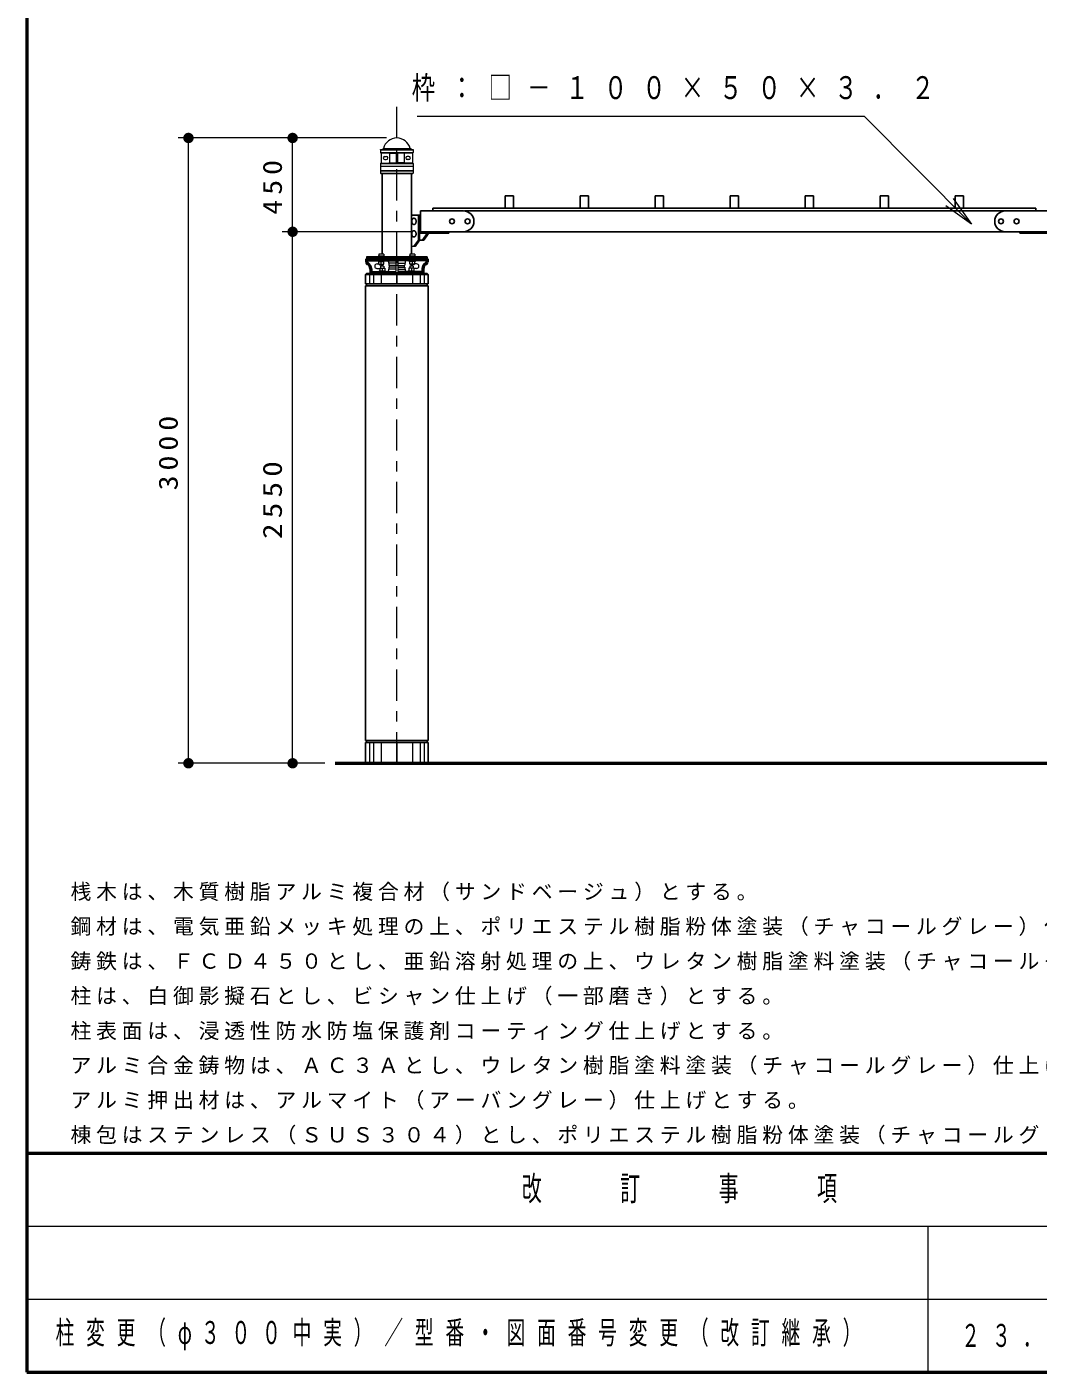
# Model space of a CAD drawing. Units: millimetres on the paper, scale 1:50. Extents: x -365 to 10, y -38 to 257.
# Drawn here: x -365 to -267.9, y 0 to 129.1 of the extents above; entities that cross this region are included whole.
import ezdxf

# ---------------------------------------------------------------- set-up
doc = ezdxf.new("R2010")
doc.units = ezdxf.units.MM
doc.linetypes.add('USER2', pattern=[6, 3, -1, 1, -1])
doc.layers.add('LY_1', color=7, linetype='Continuous', lineweight=25)
doc.layers.add('LY_2', color=7, linetype='Continuous', lineweight=13)
doc.styles.add('ＭＳ ゴシック', font='')
doc.styles.get('ＭＳ ゴシック').set_extended_font_data('MS Gothic')

# ---------------------------------------------------------------- blocks, each defined once
blk = doc.blocks.new('filled_dot')
at = {"color": 0, "linetype": 'Continuous', "lineweight": -2, "const_width": 1.25}
blk.add_lwpolyline([(-0.625, 0, 1), (0.625, 0, 1)], format="xyb", close=True, dxfattribs=at)

msp = doc.modelspace()

# ---------------------------------------------------------------- linework, layer by layer
at = {"layer": 'LY_1', "linetype": 'USER2', "lineweight": 13}
msp.add_line((-329.491, 58.42), (-329.491, 121.644), dxfattribs=at)
at = {"layer": 'LY_1', "lineweight": 13}
for p, q in [((-330.491, 118.42), (-350.491, 118.42)), ((-349.491, 58.42), (-349.491, 118.42)), ((-339.491, 109.42), (-339.491, 118.42)), ((-331.071, 117.282), (-331.051, 117.302)), ((-331.071, 117.282), (-331.071, 117.022)), ((-331.071, 117.282), (-327.911, 117.282)), ((-331.071, 117.022), (-327.911, 117.022)), ((-331.071, 117.022), (-331.051, 117.002)), ((-331.051, 117.302), (-327.931, 117.302)), ((-331.051, 117.002), (-330.229, 116.966)), ((-331.051, 117.002), (-327.931, 117.002)), ((-330.991, 116.997), (-330.991, 116.006)), ((-330.889, 117.302), (-330.771, 117.42)), ((-330.771, 117.42), (-328.211, 117.42)), ((-330.641, 116.652), (-330.501, 116.652)), ((-330.641, 116.352), (-330.501, 116.352)), ((-330.191, 116.964), (-329.561, 116.964)), ((-330.191, 116.926), (-330.191, 116.076)), ((-329.561, 116.962), (-329.561, 116.042)), ((-328.791, 116.964), (-329.421, 116.964)), ((-329.421, 116.962), (-329.421, 116.042)), ((-328.791, 116.926), (-328.791, 116.076)), ((-327.931, 117.002), (-328.753, 116.966)), ((-328.341, 116.652), (-328.481, 116.652)), ((-328.341, 116.352), (-328.481, 116.352)), ((-328.093, 117.302), (-328.211, 117.42)), ((-327.991, 116.997), (-327.991, 116.006)), ((-327.931, 117.302), (-327.911, 117.282)), ((-327.931, 117.002), (-327.911, 117.022)), ((-327.911, 117.282), (-327.911, 117.022)), ((-331.031, 116.002), (-331.071, 115.962)), ((-331.071, 115.962), (-327.911, 115.962)), ((-331.071, 115.962), (-331.071, 115.722)), ((-331.071, 115.722), (-327.911, 115.722)), ((-331.071, 115.722), (-331.051, 115.702)), ((-331.051, 115.302), (-331.071, 115.282)), ((-331.071, 115.282), (-327.911, 115.282)), ((-331.071, 115.282), (-331.071, 115.042)), ((-331.071, 115.042), (-327.911, 115.042)), ((-331.071, 115.042), (-331.031, 115.002)), ((-331.051, 115.702), (-327.931, 115.702)), ((-331.051, 115.702), (-331.051, 115.302)), ((-331.051, 115.302), (-327.931, 115.302)), ((-331.031, 116.002), (-330.229, 116.037)), ((-331.031, 116.002), (-327.951, 116.002)), ((-331.031, 115.002), (-327.951, 115.002)), ((-330.191, 116.038), (-329.561, 116.038)), ((-328.791, 116.038), (-329.421, 116.038)), ((-327.951, 116.002), (-328.753, 116.037)), ((-327.951, 116.002), (-327.911, 115.962)), ((-327.911, 115.042), (-327.951, 115.002)), ((-327.911, 115.722), (-327.931, 115.702)), ((-327.931, 115.702), (-327.931, 115.302)), ((-327.931, 115.302), (-327.911, 115.282)), ((-327.911, 115.962), (-327.911, 115.722)), ((-327.911, 115.282), (-327.911, 115.042)), ((-276.086, 112.623), (-274.325, 110.143)), ((-274.325, 110.143), (-276.796, 111.918)), ((-274.325, 110.143), (-276.441, 112.27)), ((-328.011, 109.42), (-340.491, 109.42)), ((-339.491, 58.42), (-339.491, 109.42)), ((-331.231, 107.264), (-331.231, 107.064)), ((-330.751, 107.264), (-331.231, 107.264)), ((-330.751, 107.264), (-330.751, 107.064)), ((-327.751, 107.264), (-328.231, 107.264)), ((-328.231, 107.264), (-328.231, 107.064)), ((-327.751, 107.264), (-327.751, 107.064)), ((-332.391, 107), (-332.391, 106.819)), ((-326.591, 107), (-332.391, 107)), ((-332.391, 106.639), (-329.581, 106.639)), ((-331.391, 106.339), (-331.231, 106.339)), ((-331.391, 105.899), (-331.131, 105.899)), ((-330.691, 107.064), (-331.291, 107.064)), ((-331.291, 107.064), (-331.291, 107)), ((-331.291, 106.575), (-331.291, 106.639)), ((-331.291, 106.575), (-330.691, 106.575)), ((-331.231, 106.315), (-331.231, 106.575)), ((-331.231, 106.315), (-330.751, 106.315)), ((-331.151, 106.263), (-331.151, 106.315)), ((-331.151, 106.263), (-330.831, 106.263)), ((-331.131, 105.923), (-330.651, 105.923)), ((-331.131, 105.923), (-331.131, 105.663)), ((-330.731, 106.119), (-331.051, 106.119)), ((-331.051, 106.119), (-331.051, 105.923)), ((-330.991, 106.315), (-330.991, 106.575)), ((-330.891, 105.923), (-330.891, 105.663)), ((-330.831, 106.263), (-330.831, 106.315)), ((-330.751, 106.315), (-330.751, 106.575)), ((-330.731, 106.119), (-330.731, 105.923)), ((-330.691, 107.064), (-330.691, 107)), ((-330.691, 106.575), (-330.691, 106.639)), ((-330.651, 105.923), (-330.651, 105.663)), ((-330.291, 106.539), (-330.291, 106.419)), ((-330.251, 106.399), (-330.291, 106.419)), ((-329.581, 106.399), (-330.251, 106.399)), ((-330.251, 106.399), (-330.251, 106.219)), ((-330.211, 106.199), (-330.251, 106.219)), ((-330.251, 106.019), (-330.211, 106.039)), ((-330.251, 106.019), (-330.251, 105.839)), ((-329.581, 106.199), (-330.211, 106.199)), ((-330.211, 106.199), (-330.211, 106.039)), ((-329.581, 106.039), (-330.211, 106.039)), ((-329.581, 106.639), (-329.581, 105.599)), ((-329.441, 106.199), (-329.541, 106.199)), ((-329.401, 106.639), (-329.401, 105.599)), ((-326.591, 106.639), (-329.401, 106.639)), ((-329.401, 106.399), (-328.731, 106.399)), ((-329.401, 106.199), (-328.771, 106.199)), ((-329.401, 106.039), (-328.771, 106.039)), ((-328.771, 106.199), (-328.731, 106.219)), ((-328.771, 106.199), (-328.771, 106.039)), ((-328.731, 106.019), (-328.771, 106.039)), ((-328.731, 106.399), (-328.691, 106.419)), ((-328.731, 106.399), (-328.731, 106.219)), ((-328.731, 106.019), (-328.731, 105.839)), ((-328.691, 106.539), (-328.691, 106.419)), ((-327.851, 105.923), (-328.331, 105.923)), ((-328.331, 105.923), (-328.331, 105.663)), ((-327.691, 107.064), (-328.291, 107.064)), ((-328.291, 107.064), (-328.291, 107)), ((-328.291, 106.575), (-328.291, 106.639)), ((-327.691, 106.575), (-328.291, 106.575)), ((-328.251, 106.119), (-328.251, 105.923)), ((-327.931, 106.119), (-328.251, 106.119)), ((-328.231, 106.315), (-328.231, 106.575)), ((-327.751, 106.315), (-328.231, 106.315)), ((-328.151, 106.263), (-328.151, 106.315)), ((-327.831, 106.263), (-328.151, 106.263)), ((-328.091, 105.923), (-328.091, 105.663)), ((-327.991, 106.315), (-327.991, 106.575)), ((-327.931, 106.119), (-327.931, 105.923)), ((-327.851, 105.923), (-327.851, 105.663)), ((-327.591, 105.899), (-327.851, 105.899)), ((-327.831, 106.263), (-327.831, 106.315)), ((-327.751, 106.315), (-327.751, 106.575)), ((-327.591, 106.339), (-327.751, 106.339)), ((-327.691, 107.064), (-327.691, 107)), ((-327.691, 106.575), (-327.691, 106.639)), ((-326.591, 107), (-326.591, 106.819)), ((-332.116, 105.32), (-332.116, 104.419)), ((-331.991, 105.599), (-329.581, 105.599)), ((-331.741, 105.32), (-331.741, 104.419)), ((-331.191, 105.663), (-330.591, 105.663)), ((-331.191, 105.663), (-331.191, 105.599)), ((-330.991, 105.32), (-330.991, 104.419)), ((-330.591, 105.663), (-330.591, 105.599)), ((-330.291, 105.819), (-330.251, 105.839)), ((-330.291, 105.819), (-330.291, 105.699)), ((-329.581, 105.839), (-330.251, 105.839)), ((-329.491, 105.32), (-329.491, 104.419)), ((-329.401, 105.839), (-328.731, 105.839)), ((-326.991, 105.599), (-329.401, 105.599)), ((-328.691, 105.819), (-328.731, 105.839)), ((-328.691, 105.819), (-328.691, 105.699)), ((-328.391, 105.663), (-328.391, 105.599)), ((-328.391, 105.663), (-327.791, 105.663)), ((-327.991, 105.32), (-327.991, 104.419)), ((-327.791, 105.663), (-327.791, 105.599)), ((-327.241, 105.32), (-327.241, 104.419)), ((-326.866, 105.32), (-326.866, 104.419)), ((-332.116, 60.42), (-332.116, 58.42)), ((-331.741, 60.42), (-331.741, 58.42)), ((-330.991, 60.42), (-330.991, 58.42)), ((-329.491, 60.42), (-329.491, 58.42)), ((-327.991, 60.42), (-327.991, 58.42)), ((-327.241, 60.42), (-327.241, 58.42)), ((-326.866, 60.42), (-326.866, 58.42)), ((-336.409, 58.42), (-350.491, 58.42))]:
    msp.add_line(p, q, dxfattribs=at)
at = {"layer": 'LY_1'}
for p, q in [((-330.889, 115.002), (-330.889, 107.264)), ((-328.093, 107.264), (-328.093, 115.002)), ((-297.091, 111.42), (-322.991, 111.42)), ((-297.091, 111.42), (-271.091, 111.42)), ((-297.091, 109.42), (-323.091, 109.42)), ((-297.091, 109.42), (-271.091, 109.42))]:
    msp.add_line(p, q, dxfattribs=at)
at = {"layer": 'LY_1', "color": 40}
for p, q in [((-318.291, 112.88), (-319.091, 112.88)), ((-319.091, 111.68), (-319.091, 112.88)), ((-318.291, 111.68), (-318.291, 112.88)), ((-311.091, 112.88), (-311.891, 112.88)), ((-311.891, 111.68), (-311.891, 112.88)), ((-311.091, 111.68), (-311.091, 112.88)), ((-303.891, 112.88), (-304.691, 112.88)), ((-304.691, 111.68), (-304.691, 112.88)), ((-303.891, 111.68), (-303.891, 112.88)), ((-296.691, 112.88), (-297.491, 112.88)), ((-297.491, 111.68), (-297.491, 112.88)), ((-296.691, 111.68), (-296.691, 112.88)), ((-290.291, 112.88), (-289.491, 112.88)), ((-290.291, 111.68), (-290.291, 112.88)), ((-289.491, 111.68), (-289.491, 112.88)), ((-283.091, 112.88), (-282.291, 112.88)), ((-283.091, 111.68), (-283.091, 112.88)), ((-282.291, 111.68), (-282.291, 112.88)), ((-275.891, 112.88), (-275.091, 112.88)), ((-275.891, 111.68), (-275.891, 112.88)), ((-275.091, 111.68), (-275.091, 112.88)), ((-297.091, 111.68), (-326.031, 111.68)), ((-326.031, 111.42), (-326.031, 111.68)), ((-297.091, 111.68), (-268.151, 111.68)), ((-268.151, 111.42), (-268.151, 111.68))]:
    msp.add_line(p, q, dxfattribs=at)
at = {"layer": 'LY_1', "color": 4}
for p, q in [((-327.211, 111.02), (-328.093, 111.02)), ((-327.423, 108.62), (-327.423, 111.02)), ((-327.296, 108.62), (-327.296, 111.02)), ((-327.211, 109.3), (-327.211, 111.42)), ((-323.091, 111.42), (-327.211, 111.42)), ((-271.091, 111.42), (-266.971, 111.42)), ((-327.848, 108.02), (-327.423, 108.62)), ((-327.72, 108.02), (-327.296, 108.62)), ((-326.9, 108.62), (-327.423, 108.62)), ((-323.091, 109.42), (-327.211, 109.42)), ((-327.211, 109.3), (-324.491, 109.3)), ((-327.028, 108.62), (-326.603, 109.22)), ((-326.9, 108.62), (-326.476, 109.22)), ((-326.603, 109.22), (-326.603, 109.3)), ((-326.476, 109.22), (-326.603, 109.22)), ((-326.476, 109.22), (-326.476, 109.3)), ((-324.491, 109.3), (-324.491, 109.42)), ((-271.091, 109.42), (-266.971, 109.42)), ((-269.691, 109.3), (-269.691, 109.42)), ((-266.971, 109.3), (-269.691, 109.3)), ((-332.406, 105.42), (-332.491, 105.32)), ((-326.491, 105.32), (-332.491, 105.32)), ((-332.491, 105.319), (-332.491, 104.419)), ((-326.577, 105.419), (-332.405, 105.419)), ((-326.576, 105.421), (-326.49, 105.321)), ((-326.491, 105.319), (-326.491, 104.419)), ((-332.491, 104.419), (-326.491, 104.419)), ((-332.491, 104.219), (-332.491, 60.62)), ((-332.491, 104.219), (-326.491, 104.219)), ((-332.405, 104.419), (-332.405, 104.219)), ((-326.576, 104.419), (-326.576, 104.219)), ((-326.491, 104.219), (-326.491, 60.62)), ((-332.491, 60.62), (-326.491, 60.62)), ((-332.491, 60.42), (-332.491, 58.42)), ((-332.491, 60.42), (-326.491, 60.42)), ((-332.405, 60.62), (-332.405, 60.42)), ((-326.576, 60.62), (-326.576, 60.42)), ((-326.491, 60.42), (-326.491, 58.42))]:
    msp.add_line(p, q, dxfattribs=at)
at = {"layer": 'LY_1', "color": 4, "lineweight": 13}
msp.add_line((-327.72, 108.02), (-328.093, 108.02), dxfattribs=at)
at = {"layer": 'LY_1', "color": 140, "lineweight": 50}
for p, q in [((-332.391, 106.819), (-332.391, 106.536)), ((-332.391, 106.819), (-326.591, 106.819)), ((-331.991, 105.879), (-331.991, 105.419)), ((-326.991, 105.879), (-326.991, 105.419)), ((-326.591, 106.819), (-326.591, 106.536)), ((-331.991, 105.419), (-326.991, 105.419))]:
    msp.add_line(p, q, dxfattribs=at)
at = {"layer": 'LY_1', "lineweight": 50}
msp.add_line((-335.409, 58.42), (-123.688, 58.42), dxfattribs=at)
at = {"layer": 'LY_1', "lineweight": 13}
msp.add_lwpolyline([(-274.325, 110.143), (-284.605, 120.478), (-327.542, 120.478)], dxfattribs=at)
at = {"layer": 'LY_1', "color": 4}
for points in [[(-327.848, 110.72), (-327.866, 110.718), (-327.884, 110.715), (-327.902, 110.709), (-327.92, 110.701), (-327.937, 110.691), (-327.954, 110.679), (-327.969, 110.665), (-327.984, 110.649), (-327.998, 110.632), (-328.01, 110.612), (-328.021, 110.592), (-328.031, 110.57), (-328.04, 110.546), (-328.047, 110.522), (-328.052, 110.497), (-328.056, 110.472), (-328.059, 110.446), (-328.06, 110.42), (-328.059, 110.393), (-328.056, 110.367), (-328.052, 110.342), (-328.047, 110.317), (-328.04, 110.293), (-328.031, 110.27), (-328.021, 110.247), (-328.01, 110.227), (-327.998, 110.207), (-327.984, 110.19), (-327.969, 110.174), (-327.954, 110.16), (-327.937, 110.148), (-327.92, 110.138), (-327.902, 110.13), (-327.884, 110.124), (-327.866, 110.121), (-327.848, 110.12), (-327.829, 110.121), (-327.811, 110.124), (-327.793, 110.13), (-327.775, 110.138), (-327.758, 110.148), (-327.741, 110.16), (-327.726, 110.174), (-327.711, 110.19), (-327.698, 110.207), (-327.685, 110.227), (-327.674, 110.247), (-327.664, 110.27), (-327.655, 110.293), (-327.648, 110.317), (-327.643, 110.342), (-327.639, 110.367), (-327.636, 110.393), (-327.635, 110.42), (-327.636, 110.446), (-327.639, 110.472), (-327.643, 110.497), (-327.648, 110.522), (-327.655, 110.546), (-327.664, 110.57), (-327.674, 110.592), (-327.685, 110.612), (-327.698, 110.632), (-327.711, 110.649), (-327.726, 110.665), (-327.741, 110.679), (-327.758, 110.691), (-327.775, 110.701), (-327.793, 110.709), (-327.811, 110.715), (-327.829, 110.718)], [(-327.848, 109.52), (-327.866, 109.518), (-327.884, 109.515), (-327.902, 109.509), (-327.92, 109.501), (-327.937, 109.491), (-327.954, 109.479), (-327.969, 109.465), (-327.984, 109.449), (-327.998, 109.432), (-328.01, 109.412), (-328.021, 109.392), (-328.031, 109.37), (-328.04, 109.346), (-328.047, 109.322), (-328.052, 109.297), (-328.056, 109.272), (-328.059, 109.246), (-328.06, 109.22), (-328.059, 109.193), (-328.056, 109.167), (-328.052, 109.142), (-328.047, 109.117), (-328.04, 109.093), (-328.031, 109.07), (-328.021, 109.047), (-328.01, 109.027), (-327.998, 109.007), (-327.984, 108.99), (-327.969, 108.974), (-327.954, 108.96), (-327.937, 108.948), (-327.92, 108.938), (-327.902, 108.93), (-327.884, 108.924), (-327.866, 108.921), (-327.848, 108.92), (-327.829, 108.921), (-327.811, 108.924), (-327.793, 108.93), (-327.775, 108.938), (-327.758, 108.948), (-327.741, 108.96), (-327.726, 108.974), (-327.711, 108.99), (-327.698, 109.007), (-327.685, 109.027), (-327.674, 109.047), (-327.664, 109.07), (-327.655, 109.093), (-327.648, 109.117), (-327.643, 109.142), (-327.639, 109.167), (-327.636, 109.193), (-327.635, 109.22), (-327.636, 109.246), (-327.639, 109.272), (-327.643, 109.297), (-327.648, 109.322), (-327.655, 109.346), (-327.664, 109.37), (-327.674, 109.392), (-327.685, 109.412), (-327.698, 109.432), (-327.711, 109.449), (-327.726, 109.465), (-327.741, 109.479), (-327.758, 109.491), (-327.775, 109.501), (-327.793, 109.509), (-327.811, 109.515), (-327.829, 109.518)]]:
    msp.add_lwpolyline(points, close=True, dxfattribs=at)
for centre in [(-324.191, 110.42), (-322.691, 110.42), (-271.491, 110.42), (-269.991, 110.42)]:
    msp.add_circle(centre, 0.24, dxfattribs=at)
at = {"layer": 'LY_1', "lineweight": 13}
for centre, radius, start, end in [((-329.491, 117.1), 1.319, 14.00253, 165.99746), ((-330.641, 116.502), 0.15, 90, 270), ((-330.501, 116.502), 0.15, 270, 90), ((-330.231, 116.926), 0.04, 0, 87.5), ((-329.601, 116.962), 0.04, 0, 90), ((-329.381, 116.962), 0.04, 90, 180), ((-328.751, 116.926), 0.04, 92.5, 180), ((-328.481, 116.502), 0.15, 90, 270), ((-328.341, 116.502), 0.15, 270, 90), ((-330.231, 116.076), 0.04, 272.5, 0), ((-329.601, 116.042), 0.04, 270, 0), ((-329.381, 116.042), 0.04, 180, 270), ((-328.751, 116.076), 0.04, 180, 267.5), ((-331.391, 106.119), 0.22, 90.00001, 267.3386), ((-331.091, 106.119), 0.22, 0.00016, 40.88696), ((-330.391, 106.539), 0.1, 0, 90), ((-328.591, 106.539), 0.1, 89.99999, 180), ((-327.891, 106.119), 0.22, 139.11303, 179.99984), ((-327.591, 106.119), 0.22, 270, 90), ((-330.391, 105.699), 0.1, 270, 0), ((-328.591, 105.699), 0.1, 179.99999, 270)]:
    msp.add_arc(centre, radius, start, end, dxfattribs=at)
at = {"layer": 'LY_1', "color": 4}
for centre, start, end in [((-323.091, 110.42), 270, 90), ((-271.091, 110.42), 90, 270)]:
    msp.add_arc(centre, 1, start, end, dxfattribs=at)
at = {"layer": 'LY_1', "color": 140, "lineweight": 50}
for centre, radius, start, end in [((-332.191, 106.536), 0.2, 180, 242.74229), ((-332.529, 105.879), 0.538, 0, 62.74229), ((-326.453, 105.879), 0.538, 117.25771, 179.99999), ((-326.791, 106.536), 0.2, 297.25771, 0)]:
    msp.add_arc(centre, radius, start, end, dxfattribs=at)
at = {"layer": 'LY_2', "lineweight": 50}
for p, q in [((-365, 257), (-365, 0)), ((-365, 21), (0, 21)), ((-365, 0), (0, 0))]:
    msp.add_line(p, q, dxfattribs=at)
at = {"layer": 'LY_2'}
for p, q in [((-365, 14), (-238.5, 14)), ((-278.5, 14), (-278.5, 0)), ((-365, 7), (-238.5, 7))]:
    msp.add_line(p, q, dxfattribs=at)

# ---------------------------------------------------------------- block references
at = {"layer": 'LY_1', "lineweight": 13, "xscale": 0.4, "yscale": 0.4}
for p, rotation in [((-349.491, 118.42), 270), ((-339.491, 118.42), 270), ((-339.491, 109.42), 90), ((-339.491, 109.42), 270), ((-349.491, 58.42), 90), ((-339.491, 58.42), 90)]:
    msp.add_blockref('filled_dot', p, dxfattribs=dict(at, rotation=rotation))

# ---------------------------------------------------------------- texts
at = {"layer": 'LY_1', "style": 'ＭＳ ゴシック'}
for s, insert, char_height, attachment_point in [('\\T1.64;\\W0.75;枠：□－１００×５０×３．２', (-328.06, 123.128), 2.199, 4), ('\\T1.23;桟木は、木質樹脂アルミ複合材（サンドベージュ）とする。', (-360.814, 45.181), 1.466, 7), ('\\T1.23;鋼材は、電気亜鉛メッキ処理の上、ポリエステル樹脂粉体塗装（チャコールグレー）仕上げとする。', (-360.814, 41.848), 1.466, 7), ('\\T1.23;鋳鉄は、ＦＣＤ４５０とし、亜鉛溶射処理の上、ウレタン樹脂塗料塗装（チャコールグレー）仕上げとする。', (-360.814, 38.515), 1.466, 7), ('\\T1.23;柱は、白御影擬石とし、ビシャン仕上げ（一部磨き）とする。', (-360.814, 35.181), 1.466, 7), ('\\T1.23;柱表面は、浸透性防水防塩保護剤コーティング仕上げとする。', (-360.814, 31.848), 1.466, 7), ('\\T1.23;アルミ合金鋳物は、ＡＣ３Ａとし、ウレタン樹脂塗料塗装（チャコールグレー）仕上げとする。', (-360.814, 28.515), 1.466, 7), ('\\T1.23;アルミ押出材は、アルマイト（アーバングレー）仕上げとする。', (-360.814, 25.181), 1.466, 7), ('\\T1.23;棟包はステンレス（ＳＵＳ３０４）とし、ポリエステル樹脂粉体塗装（チャコールグレー）仕上げとする。', (-360.814, 21.848), 1.466, 7), ('\\T1.63;\\W0.6;柱変更（φ３００中実）／型番・図面番号変更（改訂継承）', (-362.25, 3.5), 2.199, 4), ('\\T1.64;\\W0.6;２３．０３．１５', (-263.5, 3.5), 2.199, 5)]:
    msp.add_mtext(s, dxfattribs=dict(at, insert=insert, char_height=char_height, attachment_point=attachment_point))
at = {"layer": 'LY_1', "char_height": 1.833, "attachment_point": 8, "rotation": 90, "style": 'ＭＳ ゴシック'}
for s, insert in [('\\T1.33;\\W1.15;450', (-340.491, 113.92)), ('\\T1.33;\\W1.15;3000', (-350.491, 88.42)), ('\\T1.33;\\W1.2;2550', (-340.491, 83.92))]:
    msp.add_mtext(s, dxfattribs=dict(at, insert=insert))
at = {"layer": 'LY_2', "color": 4, "insert": (-301.75, 17.5), "char_height": 2.346, "attachment_point": 5, "style": 'ＭＳ ゴシック'}
msp.add_mtext('\\T1.64;\\W0.6;改\u3000\u3000訂\u3000\u3000事\u3000\u3000項', dxfattribs=at)

doc.saveas('drawing.dxf')
